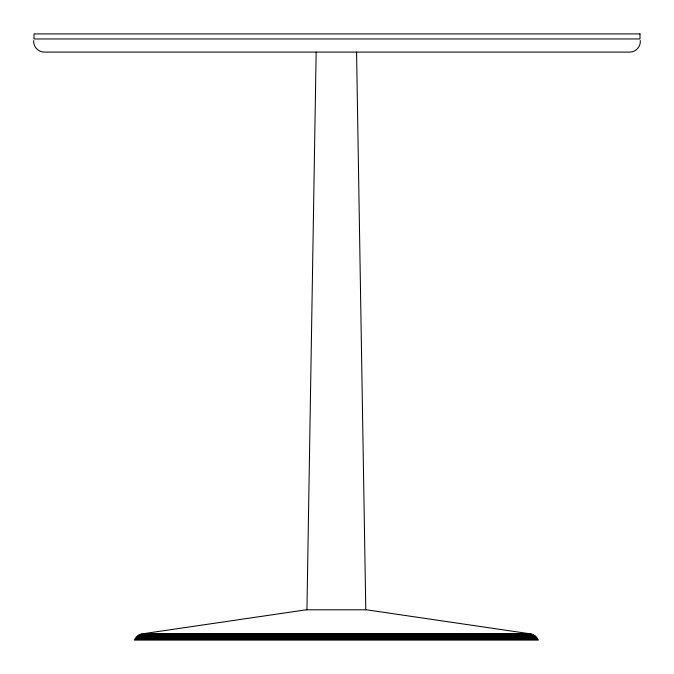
<?xml version="1.0" encoding="UTF-8"?>
<svg xmlns="http://www.w3.org/2000/svg" width="674" height="674" viewBox="0 0 674 674"><rect width="100%" height="100%" fill="white"/><g stroke="black" fill="none" stroke-linecap="round" stroke-linejoin="round"><path stroke-width="1.01" d="M306.94 609.785L316.157 52.092M33.734 40.516C33.034 46.447 38.148 52.142 44.113 52.092L629.887 52.092C635.852 52.142 640.966 46.447 640.266 40.516M140.933 634.116L531.786 634.116M140.049 634.394L532.671 634.394M139.198 634.765L533.522 634.765M138.389 635.203L534.339 635.203M137.614 635.725L535.105 635.725M136.898 636.307L535.822 636.307M136.241 636.964L536.479 636.964M135.643 637.671L537.077 637.671M135.12 638.438L537.599 638.438M134.674 639.247L538.054 639.247M134.294 640.098L538.425 640.098M356.563 52.092L365.78 609.785M306.282 609.785L141.843 633.914L530.885 633.914L366.437 609.785L306.282 609.785M640.005 33.902L33.995 33.902L33.995 38.957L640.005 38.957L640.005 33.902"/></g></svg>
